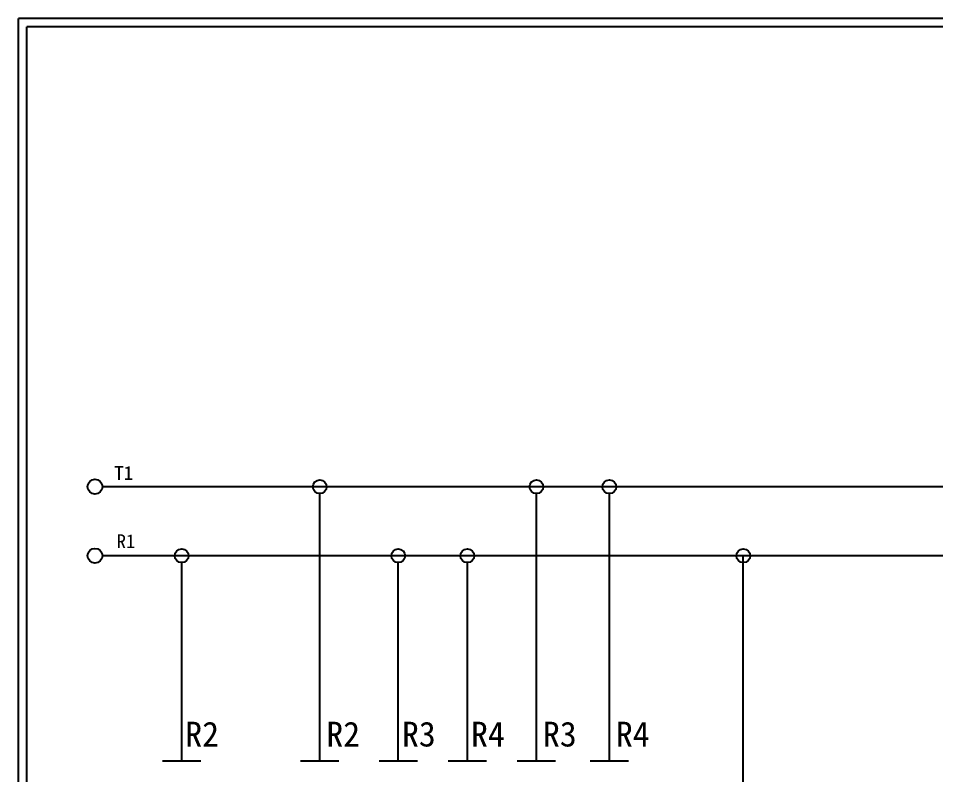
# Model space of a CAD drawing. Extents: x 10 to 297, y 3 to 207.
# Drawn here: x 10 to 142.9, y 97.4 to 207 of the extents above; entities that cross this region are included whole.
import ezdxf

# ---------------------------------------------------------------- set-up
doc = ezdxf.new("R2010")
doc.units = 0
doc.layers.get('0').update_dxf_attribs({"linetype": 'CONTINUOUS'})
doc.layers.add('圖框層', color=7, linetype='CONTINUOUS')
doc.layers.add('標尺寸層', color=3, linetype='CONTINUOUS')
doc.styles.add('STSL', font='KAIU.TTF')

msp = doc.modelspace()

# ---------------------------------------------------------------- linework, layer by layer
for p, q in [((277.25, 139.12), (22.17, 139.12)), ((53.66, 99.39), (53.66, 138.12)), ((85.04, 99.39), (85.04, 138.12)), ((95.61, 99.39), (95.61, 138.12)), ((277.25, 129.12), (22.17, 129.12)), ((33.66, 99.39), (33.66, 128.12)), ((65.04, 99.39), (65.04, 128.12)), ((75.04, 99.39), (75.04, 128.12))]:
    msp.add_line(p, q)
for centre, radius in [((21.1, 139.12), 1.07), ((53.66, 139.12), 1), ((85.04, 139.12), 1), ((95.61, 139.12), 1), ((21.1, 129.12), 1.07), ((33.66, 129.12), 1), ((65.04, 129.12), 1), ((75.04, 129.12), 1), ((115.02, 129.12), 1)]:
    msp.add_circle(centre, radius)
at = {"layer": '圖框層', "color": 7}
for p, q in [((297, 206.97), (10, 206.97)), ((10, 3), (10, 206.97)), ((295.75, 205.72), (11.25, 205.72)), ((11.25, 4.25), (11.25, 205.72))]:
    msp.add_line(p, q, dxfattribs=at)
at = {"layer": '標尺寸層', "color": 7}
for p, q in [((114.99, 43.97), (115.02, 129.12)), ((30.88, 99.39), (36.44, 99.39)), ((50.88, 99.39), (56.44, 99.39)), ((62.26, 99.39), (67.83, 99.39)), ((72.26, 99.39), (77.83, 99.39)), ((82.26, 99.39), (87.83, 99.39)), ((92.83, 99.39), (98.4, 99.39))]:
    msp.add_line(p, q, dxfattribs=at)

# ---------------------------------------------------------------- texts
at = {"layer": '圖框層', "color": 4, "style": 'STSL'}
for s, height, p in [('T1', 2, (23.9, 140.11)), ('R1', 2, (24.23, 130.22)), ('R2', 3.6, (34.18, 101.48)), ('R2', 3.6, (54.61, 101.48)), ('R3', 3.6, (65.57, 101.48)), ('R4', 3.6, (75.57, 101.48)), ('R3', 3.6, (85.99, 101.48)), ('R4', 3.6, (96.56, 101.48))]:
    msp.add_text(s, height=height, dxfattribs=at).set_placement(p)

doc.saveas('drawing.dxf')
